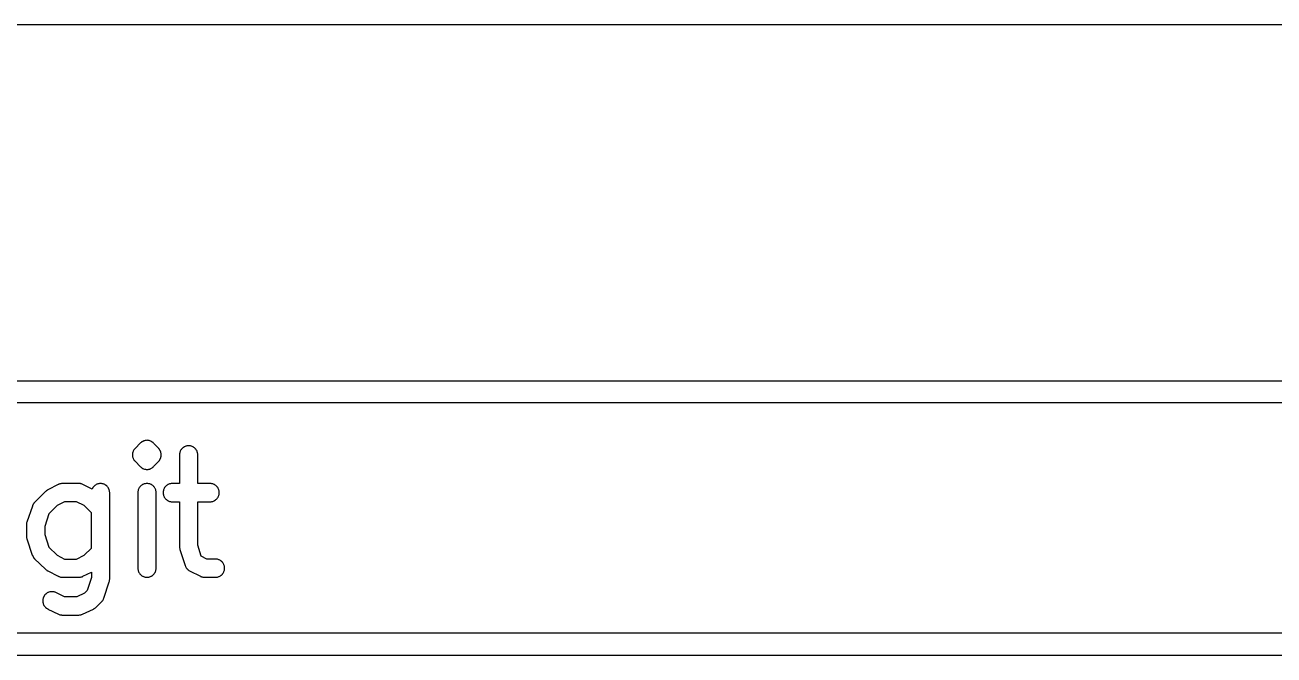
# Model space of a CAD drawing. Header units: inches. Extents: x -0.5 to 10, y -2.4 to 3.9.
# Drawn here: x 1.3681 to 1.7582, y -2.3883 to -2.1915 of the extents above; entities that cross this region are included whole.
import ezdxf

# ---------------------------------------------------------------- set-up
doc = ezdxf.new("R2010")
doc.units = ezdxf.units.IN

msp = doc.modelspace()

# ---------------------------------------------------------------- linework, layer by layer
for points in [[(2.40585, -2.30265), (2.40585, -2.19145), (0.60965, -2.19145), (0.60965, -2.30265)], [(0.60965, -2.30955), (0.60965, -2.38145), (4.96205, -2.38145), (4.96205, -2.30955)], [(1.402468, -2.323803), (1.402313, -2.323973), (1.402298, -2.32399), (1.402282, -2.324011), (1.402144, -2.324197), (1.402132, -2.324214), (1.402117, -2.324237), (1.401999, -2.324435), (1.401987, -2.324456), (1.401975, -2.324478), (1.401877, -2.324687), (1.401867, -2.324708), (1.401858, -2.324732), (1.40178, -2.324949), (1.401773, -2.32497), (1.401766, -2.324996), (1.40171, -2.32522), (1.401704, -2.325245), (1.401701, -2.325268), (1.401667, -2.325496), (1.401664, -2.325519), (1.401662, -2.325545), (1.401651, -2.325775), (1.40165, -2.3258), (1.401651, -2.325825), (1.401662, -2.326055), (1.401664, -2.326081), (1.401667, -2.326104), (1.401701, -2.326332), (1.401704, -2.326355), (1.40171, -2.32638), (1.401766, -2.326604), (1.401773, -2.32663), (1.40178, -2.326651), (1.401858, -2.326868), (1.401867, -2.326892), (1.401877, -2.326913), (1.401975, -2.327122), (1.401987, -2.327144), (1.401999, -2.327165), (1.402117, -2.327363), (1.402132, -2.327386), (1.402144, -2.327403), (1.402282, -2.327589), (1.402298, -2.32761), (1.402313, -2.327627), (1.402468, -2.327797), (1.402475, -2.327805), (1.402485, -2.327815), (1.404185, -2.329515), (1.4042, -2.32953), (1.404203, -2.329532), (1.404377, -2.32969), (1.404398, -2.329708), (1.404398, -2.329708), (1.404416, -2.329722), (1.404605, -2.329861), (1.404626, -2.329876), (1.404647, -2.329889), (1.404849, -2.330009), (1.404872, -2.330022), (1.404893, -2.330032), (1.405106, -2.330131), (1.405126, -2.33014), (1.405153, -2.33015), (1.405375, -2.330227), (1.405395, -2.330234), (1.405395, -2.330234), (1.405423, -2.330241), (1.405651, -2.330296), (1.405673, -2.330301), (1.4057, -2.330305), (1.405933, -2.330337), (1.405961, -2.33034), (1.405961, -2.33034), (1.405983, -2.330341), (1.406218, -2.330349), (1.406241, -2.33035), (1.406268, -2.330349), (1.406503, -2.330333), (1.40653, -2.330331), (1.406552, -2.330328), (1.406784, -2.330289), (1.406807, -2.330285), (1.406807, -2.330285), (1.406833, -2.330278), (1.40706, -2.330217), (1.407082, -2.33021), (1.407083, -2.33021), (1.407108, -2.330201), (1.407327, -2.330117), (1.40735, -2.330108), (1.407373, -2.330097), (1.407583, -2.329991), (1.407604, -2.32998), (1.407626, -2.329967), (1.407825, -2.329841), (1.407846, -2.329827), (1.407846, -2.329827), (1.407866, -2.329812), (1.408051, -2.329667), (1.408072, -2.329649), (1.408088, -2.329634), (1.408258, -2.329471), (1.408265, -2.329464), (1.408275, -2.329453), (1.409875, -2.327753), (1.409884, -2.327744), (1.409892, -2.327735), (1.410045, -2.327554), (1.410062, -2.327534), (1.410062, -2.327534), (1.410076, -2.327514), (1.41021, -2.32732), (1.410223, -2.3273), (1.410237, -2.327277), (1.410351, -2.32707), (1.410362, -2.327048), (1.410373, -2.327025), (1.410466, -2.326807), (1.410474, -2.326786), (1.410483, -2.32676), (1.410553, -2.326534), (1.41056, -2.32651), (1.410566, -2.326485), (1.410613, -2.326254), (1.410618, -2.326228), (1.410618, -2.326228), (1.410621, -2.326204), (1.410644, -2.325969), (1.410646, -2.325943), (1.410646, -2.325943), (1.410647, -2.325918), (1.410647, -2.325682), (1.410646, -2.325657), (1.410646, -2.325657), (1.410644, -2.325631), (1.410621, -2.325396), (1.410618, -2.325372), (1.410618, -2.325372), (1.410613, -2.325346), (1.410566, -2.325115), (1.41056, -2.32509), (1.410553, -2.325066), (1.410483, -2.32484), (1.410474, -2.324814), (1.410466, -2.324793), (1.410373, -2.324575), (1.410362, -2.324552), (1.410351, -2.32453), (1.410237, -2.324323), (1.410223, -2.3243), (1.41021, -2.32428), (1.410076, -2.324086), (1.410062, -2.324066), (1.410062, -2.324066), (1.410045, -2.324046), (1.409892, -2.323865), (1.409884, -2.323856), (1.409875, -2.323847), (1.408275, -2.322147), (1.408265, -2.322136), (1.408258, -2.322129), (1.408088, -2.321966), (1.408072, -2.321951), (1.408051, -2.321933), (1.407866, -2.321788), (1.407846, -2.321773), (1.407846, -2.321773), (1.407825, -2.321759), (1.407626, -2.321633), (1.407604, -2.32162), (1.407583, -2.321609), (1.407373, -2.321503), (1.40735, -2.321492), (1.407327, -2.321483), (1.407108, -2.321399), (1.407083, -2.32139), (1.407082, -2.32139), (1.40706, -2.321383), (1.406833, -2.321322), (1.406807, -2.321315), (1.406807, -2.321315), (1.406784, -2.321311), (1.406552, -2.321272), (1.40653, -2.321269), (1.406503, -2.321267), (1.406268, -2.321251), (1.406241, -2.32125), (1.406218, -2.321251), (1.405983, -2.321259), (1.405961, -2.32126), (1.405961, -2.32126), (1.405933, -2.321263), (1.4057, -2.321295), (1.405673, -2.321299), (1.405651, -2.321304), (1.405423, -2.321359), (1.405395, -2.321366), (1.405395, -2.321366), (1.405375, -2.321373), (1.405153, -2.32145), (1.405126, -2.32146), (1.405106, -2.321469), (1.404893, -2.321568), (1.404872, -2.321578), (1.404849, -2.321591), (1.404647, -2.321711), (1.404626, -2.321724), (1.404605, -2.321739), (1.404416, -2.321878), (1.404398, -2.321892), (1.404398, -2.321892), (1.404377, -2.32191), (1.404203, -2.322068), (1.4042, -2.32207), (1.404185, -2.322085), (1.402485, -2.323785), (1.402475, -2.323795)], [(1.41635, -2.34045), (1.41635, -2.3545), (1.41635, -2.35451), (1.416351, -2.354526), (1.416363, -2.354768), (1.416365, -2.354795), (1.416365, -2.354795), (1.416368, -2.354819), (1.416406, -2.355059), (1.416411, -2.355088), (1.416411, -2.355088), (1.416416, -2.355109), (1.416478, -2.355344), (1.41648, -2.355351), (1.416486, -2.355369), (1.418086, -2.360369), (1.418088, -2.360377), (1.418094, -2.360392), (1.418176, -2.360611), (1.418185, -2.360632), (1.418196, -2.360657), (1.4183, -2.360867), (1.418312, -2.360891), (1.418324, -2.36091), (1.418448, -2.361109), (1.418462, -2.361129), (1.418462, -2.361129), (1.418477, -2.36115), (1.41862, -2.361335), (1.418633, -2.361351), (1.418652, -2.361373), (1.418813, -2.361543), (1.418831, -2.36156), (1.418849, -2.361577), (1.419027, -2.36173), (1.419042, -2.361744), (1.419066, -2.361761), (1.419257, -2.361896), (1.419275, -2.361907), (1.419275, -2.361907), (1.419299, -2.361922), (1.419503, -2.362037), (1.419517, -2.362045), (1.419525, -2.362049), (1.422925, -2.363749), (1.422934, -2.363753), (1.422946, -2.363759), (1.423146, -2.363847), (1.423164, -2.363855), (1.423189, -2.363864), (1.423395, -2.363934), (1.423414, -2.36394), (1.42344, -2.363946), (1.423652, -2.363996), (1.423675, -2.364001), (1.423697, -2.364005), (1.423913, -2.364035), (1.423934, -2.364038), (1.423959, -2.364039), (1.424177, -2.364049), (1.424189, -2.36405), (1.4242, -2.36405), (1.4276, -2.36405), (1.42761, -2.36405), (1.427625, -2.364049), (1.427855, -2.364038), (1.427881, -2.364036), (1.427904, -2.364033), (1.428132, -2.363999), (1.428155, -2.363996), (1.42818, -2.36399), (1.428404, -2.363934), (1.42843, -2.363927), (1.428451, -2.36392), (1.428668, -2.363842), (1.428692, -2.363833), (1.428713, -2.363823), (1.428922, -2.363725), (1.428944, -2.363713), (1.428965, -2.363701), (1.429163, -2.363583), (1.429186, -2.363568), (1.429203, -2.363556), (1.429389, -2.363418), (1.42941, -2.363402), (1.429427, -2.363387), (1.429597, -2.363232), (1.429615, -2.363215), (1.429632, -2.363197), (1.429787, -2.363027), (1.429802, -2.36301), (1.429818, -2.362989), (1.429956, -2.362803), (1.429968, -2.362786), (1.429983, -2.362763), (1.430101, -2.362565), (1.430113, -2.362544), (1.430125, -2.362522), (1.430223, -2.362313), (1.430233, -2.362292), (1.430242, -2.362268), (1.43032, -2.362051), (1.430327, -2.36203), (1.430334, -2.362004), (1.43039, -2.36178), (1.430396, -2.361755), (1.430399, -2.361732), (1.430433, -2.361504), (1.430436, -2.361481), (1.430438, -2.361455), (1.430449, -2.361225), (1.43045, -2.3612), (1.430449, -2.361175), (1.430438, -2.360945), (1.430436, -2.360919), (1.430433, -2.360896), (1.430399, -2.360668), (1.430396, -2.360645), (1.43039, -2.36062), (1.430334, -2.360396), (1.430327, -2.36037), (1.43032, -2.360349), (1.430242, -2.360132), (1.430233, -2.360108), (1.430223, -2.360087), (1.430125, -2.359878), (1.430113, -2.359856), (1.430101, -2.359835), (1.429983, -2.359637), (1.429968, -2.359614), (1.429956, -2.359597), (1.429818, -2.359411), (1.429802, -2.35939), (1.429787, -2.359373), (1.429632, -2.359203), (1.429615, -2.359185), (1.429597, -2.359168), (1.429427, -2.359013), (1.42941, -2.358998), (1.429389, -2.358982), (1.429203, -2.358844), (1.429186, -2.358832), (1.429163, -2.358817), (1.428965, -2.358699), (1.428944, -2.358687), (1.428922, -2.358675), (1.428713, -2.358577), (1.428692, -2.358567), (1.428668, -2.358558), (1.428451, -2.35848), (1.42843, -2.358473), (1.428404, -2.358466), (1.42818, -2.35841), (1.428155, -2.358404), (1.428132, -2.358401), (1.427904, -2.358367), (1.427881, -2.358364), (1.427855, -2.358362), (1.427625, -2.358351), (1.42761, -2.35835), (1.4276, -2.35835), (1.424873, -2.35835), (1.423148, -2.357488), (1.42205, -2.354055), (1.42205, -2.34045), (1.4259, -2.34045), (1.42591, -2.34045), (1.425925, -2.340449), (1.426155, -2.340438), (1.426181, -2.340436), (1.426204, -2.340433), (1.426432, -2.340399), (1.426455, -2.340396), (1.42648, -2.34039), (1.426704, -2.340334), (1.42673, -2.340327), (1.426751, -2.34032), (1.426968, -2.340242), (1.426992, -2.340233), (1.427013, -2.340223), (1.427222, -2.340125), (1.427244, -2.340113), (1.427265, -2.340101), (1.427463, -2.339983), (1.427486, -2.339968), (1.427503, -2.339956), (1.427689, -2.339818), (1.42771, -2.339802), (1.427727, -2.339787), (1.427897, -2.339632), (1.427915, -2.339615), (1.427932, -2.339597), (1.428087, -2.339427), (1.428102, -2.33941), (1.428118, -2.339389), (1.428256, -2.339203), (1.428268, -2.339186), (1.428283, -2.339163), (1.428401, -2.338965), (1.428413, -2.338944), (1.428425, -2.338922), (1.428523, -2.338713), (1.428533, -2.338692), (1.428542, -2.338668), (1.42862, -2.338451), (1.428627, -2.33843), (1.428634, -2.338404), (1.42869, -2.33818), (1.428696, -2.338155), (1.428699, -2.338132), (1.428733, -2.337904), (1.428736, -2.337881), (1.428738, -2.337855), (1.428749, -2.337625), (1.42875, -2.3376), (1.428749, -2.337575), (1.428738, -2.337345), (1.428736, -2.337319), (1.428733, -2.337296), (1.428699, -2.337068), (1.428696, -2.337045), (1.42869, -2.33702), (1.428634, -2.336796), (1.428627, -2.33677), (1.42862, -2.336749), (1.428542, -2.336532), (1.428533, -2.336508), (1.428523, -2.336487), (1.428425, -2.336278), (1.428413, -2.336256), (1.428401, -2.336235), (1.428283, -2.336037), (1.428268, -2.336014), (1.428256, -2.335997), (1.428118, -2.335811), (1.428102, -2.33579), (1.428087, -2.335773), (1.427932, -2.335603), (1.427915, -2.335585), (1.427897, -2.335568), (1.427727, -2.335413), (1.42771, -2.335398), (1.427689, -2.335382), (1.427503, -2.335244), (1.427486, -2.335232), (1.427463, -2.335217), (1.427265, -2.335099), (1.427244, -2.335087), (1.427222, -2.335075), (1.427013, -2.334977), (1.426992, -2.334967), (1.426968, -2.334958), (1.426751, -2.33488), (1.42673, -2.334873), (1.426704, -2.334866), (1.42648, -2.33481), (1.426455, -2.334804), (1.426432, -2.334801), (1.426204, -2.334767), (1.426181, -2.334764), (1.426155, -2.334762), (1.425925, -2.334751), (1.42591, -2.33475), (1.4259, -2.33475), (1.42205, -2.33475), (1.42205, -2.3258), (1.42205, -2.32579), (1.422049, -2.325775), (1.422038, -2.325545), (1.422036, -2.325519), (1.422033, -2.325496), (1.421999, -2.325268), (1.421996, -2.325245), (1.42199, -2.32522), (1.421934, -2.324996), (1.421927, -2.32497), (1.42192, -2.324949), (1.421842, -2.324732), (1.421833, -2.324708), (1.421823, -2.324687), (1.421725, -2.324478), (1.421713, -2.324456), (1.421701, -2.324435), (1.421583, -2.324237), (1.421568, -2.324214), (1.421556, -2.324197), (1.421418, -2.324011), (1.421402, -2.32399), (1.421387, -2.323973), (1.421232, -2.323803), (1.421215, -2.323785), (1.421197, -2.323768), (1.421027, -2.323613), (1.42101, -2.323598), (1.420989, -2.323582), (1.420803, -2.323444), (1.420786, -2.323432), (1.420763, -2.323417), (1.420565, -2.323299), (1.420544, -2.323287), (1.420522, -2.323275), (1.420313, -2.323177), (1.420292, -2.323167), (1.420268, -2.323158), (1.420051, -2.32308), (1.42003, -2.323073), (1.420004, -2.323066), (1.41978, -2.32301), (1.419755, -2.323004), (1.419732, -2.323001), (1.419504, -2.322967), (1.419481, -2.322964), (1.419455, -2.322962), (1.419225, -2.322951), (1.4192, -2.32295), (1.419175, -2.322951), (1.418945, -2.322962), (1.418919, -2.322964), (1.418896, -2.322967), (1.418668, -2.323001), (1.418645, -2.323004), (1.41862, -2.32301), (1.418396, -2.323066), (1.41837, -2.323073), (1.418349, -2.32308), (1.418132, -2.323158), (1.418108, -2.323167), (1.418087, -2.323177), (1.417878, -2.323275), (1.417856, -2.323287), (1.417835, -2.323299), (1.417637, -2.323417), (1.417614, -2.323432), (1.417597, -2.323444), (1.417411, -2.323582), (1.41739, -2.323598), (1.417373, -2.323613), (1.417203, -2.323768), (1.417185, -2.323785), (1.417168, -2.323803), (1.417013, -2.323973), (1.416998, -2.32399), (1.416982, -2.324011), (1.416844, -2.324197), (1.416832, -2.324214), (1.416817, -2.324237), (1.416699, -2.324435), (1.416687, -2.324456), (1.416675, -2.324478), (1.416577, -2.324687), (1.416567, -2.324708), (1.416558, -2.324732), (1.41648, -2.324949), (1.416473, -2.32497), (1.416466, -2.324996), (1.41641, -2.32522), (1.416404, -2.325245), (1.416401, -2.325268), (1.416367, -2.325496), (1.416364, -2.325519), (1.416362, -2.325545), (1.416351, -2.325775), (1.41635, -2.32579), (1.41635, -2.3258), (1.41635, -2.33475), (1.4141, -2.33475), (1.41409, -2.33475), (1.414075, -2.334751), (1.413845, -2.334762), (1.413819, -2.334764), (1.413796, -2.334767), (1.413568, -2.334801), (1.413545, -2.334804), (1.41352, -2.33481), (1.413296, -2.334866), (1.41327, -2.334873), (1.413249, -2.33488), (1.413032, -2.334958), (1.413008, -2.334967), (1.412987, -2.334977), (1.412778, -2.335075), (1.412756, -2.335087), (1.412735, -2.335099), (1.412537, -2.335217), (1.412514, -2.335232), (1.412497, -2.335244), (1.412311, -2.335382), (1.41229, -2.335398), (1.412273, -2.335413), (1.412103, -2.335568), (1.412085, -2.335585), (1.412068, -2.335603), (1.411913, -2.335773), (1.411898, -2.33579), (1.411882, -2.335811), (1.411744, -2.335997), (1.411732, -2.336014), (1.411717, -2.336037), (1.411599, -2.336235), (1.411587, -2.336256), (1.411575, -2.336278), (1.411477, -2.336487), (1.411467, -2.336508), (1.411458, -2.336532), (1.41138, -2.336749), (1.411373, -2.33677), (1.411366, -2.336796), (1.41131, -2.33702), (1.411304, -2.337045), (1.411301, -2.337068), (1.411267, -2.337296), (1.411264, -2.337319), (1.411262, -2.337345), (1.411251, -2.337575), (1.41125, -2.3376), (1.411251, -2.337625), (1.411262, -2.337855), (1.411264, -2.337881), (1.411267, -2.337904), (1.411301, -2.338132), (1.411304, -2.338155), (1.41131, -2.33818), (1.411366, -2.338404), (1.411373, -2.33843), (1.41138, -2.338451), (1.411458, -2.338668), (1.411467, -2.338692), (1.411477, -2.338713), (1.411575, -2.338922), (1.411587, -2.338944), (1.411599, -2.338965), (1.411717, -2.339163), (1.411732, -2.339186), (1.411744, -2.339203), (1.411882, -2.339389), (1.411898, -2.33941), (1.411913, -2.339427), (1.412068, -2.339597), (1.412085, -2.339615), (1.412103, -2.339632), (1.412273, -2.339787), (1.41229, -2.339802), (1.412311, -2.339818), (1.412497, -2.339956), (1.412514, -2.339968), (1.412537, -2.339983), (1.412735, -2.340101), (1.412756, -2.340113), (1.412778, -2.340125), (1.412987, -2.340223), (1.413008, -2.340233), (1.413032, -2.340242), (1.413249, -2.34032), (1.41327, -2.340327), (1.413296, -2.340334), (1.41352, -2.34039), (1.413545, -2.340396), (1.413568, -2.340399), (1.413796, -2.340433), (1.413819, -2.340436), (1.413845, -2.340438), (1.414075, -2.340449), (1.41409, -2.34045), (1.4141, -2.34045)], [(1.389071, -2.336499), (1.386175, -2.335051), (1.386166, -2.335047), (1.386154, -2.335041), (1.385954, -2.334953), (1.385936, -2.334945), (1.385911, -2.334936), (1.385705, -2.334866), (1.385686, -2.33486), (1.38566, -2.334854), (1.385448, -2.334804), (1.385425, -2.334799), (1.385403, -2.334795), (1.385187, -2.334765), (1.385166, -2.334762), (1.385141, -2.334761), (1.384923, -2.334751), (1.384911, -2.33475), (1.3849, -2.33475), (1.3798, -2.33475), (1.37979, -2.33475), (1.379776, -2.334751), (1.379553, -2.334761), (1.37953, -2.334763), (1.379506, -2.334766), (1.379284, -2.334797), (1.379262, -2.334801), (1.379238, -2.334806), (1.379021, -2.334859), (1.378996, -2.334866), (1.378975, -2.334873), (1.378764, -2.334946), (1.378744, -2.334953), (1.37872, -2.334963), (1.378516, -2.335056), (1.378504, -2.335062), (1.378495, -2.335066), (1.375195, -2.336766), (1.375181, -2.336774), (1.375172, -2.336779), (1.374963, -2.336901), (1.37494, -2.336915), (1.37494, -2.336915), (1.374919, -2.336929), (1.374724, -2.337072), (1.374703, -2.337088), (1.374703, -2.337088), (1.374684, -2.337105), (1.374503, -2.337267), (1.3745, -2.337271), (1.374485, -2.337285), (1.371085, -2.340685), (1.371074, -2.340696), (1.371069, -2.340701), (1.370924, -2.34086), (1.370911, -2.340875), (1.370895, -2.340895), (1.370765, -2.341067), (1.370751, -2.341086), (1.370739, -2.341104), (1.370625, -2.341287), (1.370614, -2.341306), (1.370603, -2.341327), (1.370507, -2.341519), (1.370496, -2.341542), (1.370488, -2.341561), (1.37041, -2.341761), (1.370406, -2.341769), (1.370402, -2.341783), (1.368702, -2.346783), (1.368697, -2.346796), (1.368694, -2.346809), (1.368624, -2.347056), (1.368617, -2.347086), (1.368617, -2.347086), (1.368613, -2.347109), (1.368571, -2.347362), (1.368567, -2.347394), (1.368567, -2.347394), (1.368565, -2.347416), (1.368551, -2.347673), (1.36855, -2.347691), (1.36855, -2.3477), (1.36855, -2.3511), (1.36855, -2.351109), (1.368551, -2.351127), (1.368564, -2.351378), (1.368567, -2.351408), (1.368567, -2.351408), (1.36857, -2.351432), (1.36861, -2.35168), (1.368616, -2.351708), (1.368616, -2.351708), (1.368622, -2.351733), (1.368688, -2.351976), (1.368691, -2.351984), (1.368696, -2.352001), (1.370396, -2.357101), (1.370399, -2.357111), (1.370404, -2.357124), (1.370486, -2.357333), (1.370495, -2.357355), (1.370505, -2.357377), (1.370606, -2.357578), (1.370618, -2.3576), (1.370629, -2.35762), (1.370749, -2.35781), (1.370762, -2.35783), (1.370776, -2.357849), (1.370914, -2.358027), (1.370929, -2.358046), (1.370945, -2.358064), (1.371098, -2.358228), (1.37111, -2.35824), (1.371115, -2.358245), (1.374515, -2.361545), (1.374525, -2.361555), (1.374533, -2.361562), (1.374706, -2.361714), (1.374726, -2.361731), (1.374745, -2.361745), (1.374932, -2.361879), (1.374953, -2.361893), (1.374974, -2.361906), (1.375173, -2.362022), (1.37518, -2.362026), (1.375195, -2.362034), (1.378495, -2.363734), (1.378504, -2.363738), (1.378516, -2.363744), (1.37872, -2.363837), (1.378744, -2.363847), (1.378764, -2.363854), (1.378975, -2.363927), (1.378996, -2.363934), (1.379021, -2.363941), (1.379238, -2.363994), (1.379262, -2.363999), (1.379284, -2.364003), (1.379506, -2.364034), (1.37953, -2.364037), (1.379553, -2.364039), (1.379776, -2.364049), (1.37979, -2.36405), (1.3798, -2.36405), (1.3849, -2.36405), (1.384911, -2.36405), (1.384923, -2.364049), (1.385141, -2.364039), (1.385166, -2.364038), (1.385187, -2.364035), (1.385403, -2.364005), (1.385425, -2.364001), (1.385448, -2.363996), (1.38566, -2.363946), (1.385686, -2.36394), (1.385705, -2.363934), (1.385911, -2.363864), (1.385936, -2.363855), (1.385954, -2.363847), (1.386154, -2.363759), (1.386166, -2.363753), (1.386175, -2.363749), (1.38885, -2.362411), (1.38885, -2.364138), (1.387509, -2.36816), (1.386636, -2.369033), (1.384263, -2.37015), (1.380454, -2.37015), (1.377743, -2.368836), (1.377732, -2.36883), (1.377721, -2.368825), (1.377509, -2.368735), (1.377482, -2.368724), (1.377463, -2.368718), (1.377243, -2.368649), (1.37722, -2.368643), (1.377195, -2.368637), (1.37697, -2.368589), (1.376944, -2.368585), (1.376921, -2.368582), (1.376692, -2.368557), (1.376669, -2.368555), (1.376643, -2.368554), (1.376412, -2.368552), (1.376387, -2.368552), (1.376363, -2.368554), (1.376133, -2.368574), (1.376112, -2.368577), (1.376085, -2.368581), (1.375858, -2.368624), (1.375835, -2.368629), (1.375811, -2.368635), (1.375589, -2.3687), (1.375563, -2.368709), (1.375543, -2.368716), (1.375329, -2.368802), (1.375307, -2.368812), (1.375284, -2.368823), (1.37508, -2.36893), (1.375058, -2.368942), (1.375038, -2.368954), (1.374845, -2.369081), (1.374825, -2.369094), (1.374805, -2.369109), (1.374625, -2.369254), (1.374609, -2.369268), (1.374589, -2.369287), (1.374424, -2.369448), (1.374406, -2.369467), (1.374391, -2.369484), (1.374243, -2.369661), (1.374227, -2.36968), (1.374213, -2.3697), (1.374083, -2.369891), (1.374069, -2.369913), (1.374057, -2.369932), (1.373947, -2.370135), (1.373934, -2.370159), (1.373925, -2.370179), (1.373835, -2.370391), (1.373824, -2.370418), (1.373818, -2.370437), (1.373749, -2.370657), (1.373743, -2.37068), (1.373737, -2.370705), (1.373689, -2.37093), (1.373685, -2.370956), (1.373682, -2.370979), (1.373657, -2.371208), (1.373655, -2.371231), (1.373654, -2.371257), (1.373652, -2.371488), (1.373652, -2.371513), (1.373654, -2.371537), (1.373674, -2.371767), (1.373677, -2.371788), (1.373681, -2.371815), (1.373724, -2.372042), (1.373729, -2.372065), (1.373735, -2.372089), (1.3738, -2.372311), (1.373809, -2.372337), (1.373816, -2.372357), (1.373902, -2.372571), (1.373912, -2.372593), (1.373923, -2.372616), (1.37403, -2.37282), (1.374042, -2.372842), (1.374054, -2.372862), (1.374181, -2.373055), (1.374194, -2.373075), (1.374209, -2.373095), (1.374354, -2.373275), (1.374368, -2.373291), (1.374387, -2.373311), (1.374548, -2.373476), (1.374567, -2.373494), (1.374584, -2.373509), (1.374761, -2.373657), (1.37478, -2.373673), (1.3748, -2.373687), (1.374991, -2.373817), (1.375013, -2.373831), (1.375032, -2.373843), (1.375235, -2.373953), (1.375251, -2.373962), (1.375257, -2.373964), (1.378557, -2.375564), (1.378565, -2.375568), (1.378577, -2.375574), (1.378772, -2.375658), (1.378792, -2.375666), (1.378814, -2.375674), (1.379016, -2.37574), (1.379038, -2.375746), (1.379059, -2.375752), (1.379266, -2.375799), (1.379289, -2.375804), (1.37931, -2.375807), (1.379521, -2.375836), (1.379544, -2.375838), (1.379566, -2.37584), (1.379777, -2.375849), (1.379789, -2.37585), (1.3798, -2.37585), (1.3849, -2.37585), (1.384918, -2.37585), (1.384927, -2.375849), (1.385185, -2.375835), (1.385212, -2.375833), (1.385212, -2.375833), (1.38524, -2.375829), (1.385495, -2.375787), (1.385522, -2.375781), (1.385522, -2.375781), (1.385548, -2.375775), (1.385797, -2.375705), (1.385821, -2.375697), (1.385821, -2.375697), (1.385849, -2.375687), (1.386088, -2.37559), (1.386102, -2.375584), (1.386114, -2.375579), (1.389514, -2.373979), (1.38952, -2.373976), (1.389533, -2.373969), (1.389713, -2.373875), (1.389732, -2.373864), (1.38975, -2.373853), (1.389921, -2.373744), (1.389942, -2.37373), (1.389956, -2.373719), (1.390117, -2.373595), (1.390132, -2.373583), (1.39015, -2.373567), (1.3903, -2.37343), (1.390304, -2.373426), (1.390315, -2.373415), (1.392015, -2.371715), (1.392026, -2.371704), (1.392031, -2.371698), (1.392178, -2.371537), (1.392193, -2.37152), (1.392208, -2.371502), (1.392339, -2.371328), (1.392352, -2.371309), (1.392365, -2.37129), (1.392479, -2.371104), (1.392491, -2.371084), (1.392502, -2.371064), (1.392599, -2.370869), (1.392609, -2.370846), (1.392618, -2.370826), (1.392696, -2.370623), (1.392699, -2.370614), (1.392704, -2.370601), (1.394404, -2.365501), (1.394409, -2.365484), (1.394412, -2.365476), (1.394478, -2.365233), (1.394484, -2.365208), (1.394484, -2.365208), (1.39449, -2.36518), (1.39453, -2.364932), (1.394533, -2.364908), (1.394533, -2.364908), (1.394536, -2.364878), (1.394549, -2.364627), (1.39455, -2.364609), (1.39455, -2.3646), (1.39455, -2.3376), (1.39455, -2.33759), (1.394549, -2.337575), (1.394538, -2.337345), (1.394536, -2.337319), (1.394533, -2.337296), (1.394499, -2.337068), (1.394496, -2.337045), (1.39449, -2.33702), (1.394434, -2.336796), (1.394427, -2.33677), (1.39442, -2.336749), (1.394342, -2.336532), (1.394333, -2.336508), (1.394323, -2.336487), (1.394225, -2.336278), (1.394213, -2.336256), (1.394201, -2.336235), (1.394083, -2.336037), (1.394068, -2.336014), (1.394056, -2.335997), (1.393918, -2.335811), (1.393902, -2.33579), (1.393887, -2.335773), (1.393732, -2.335603), (1.393715, -2.335585), (1.393697, -2.335568), (1.393527, -2.335413), (1.39351, -2.335398), (1.393489, -2.335382), (1.393303, -2.335244), (1.393286, -2.335232), (1.393263, -2.335217), (1.393065, -2.335099), (1.393044, -2.335087), (1.393022, -2.335075), (1.392813, -2.334977), (1.392792, -2.334967), (1.392768, -2.334958), (1.392551, -2.33488), (1.39253, -2.334873), (1.392504, -2.334866), (1.39228, -2.33481), (1.392255, -2.334804), (1.392232, -2.334801), (1.392004, -2.334767), (1.391981, -2.334764), (1.391955, -2.334762), (1.391725, -2.334751), (1.3917, -2.33475), (1.391675, -2.334751), (1.391445, -2.334762), (1.391419, -2.334764), (1.391396, -2.334767), (1.391168, -2.334801), (1.391145, -2.334804), (1.39112, -2.33481), (1.390896, -2.334866), (1.39087, -2.334873), (1.390849, -2.33488), (1.390632, -2.334958), (1.390608, -2.334967), (1.390587, -2.334977), (1.390378, -2.335075), (1.390356, -2.335087), (1.390335, -2.335099), (1.390137, -2.335217), (1.390114, -2.335232), (1.390097, -2.335244), (1.389911, -2.335382), (1.38989, -2.335398), (1.389873, -2.335413), (1.389703, -2.335568), (1.389685, -2.335585), (1.389668, -2.335603), (1.389513, -2.335773), (1.389498, -2.33579), (1.389482, -2.335811), (1.389344, -2.335997), (1.389332, -2.336014), (1.389317, -2.336037), (1.389199, -2.336235), (1.389187, -2.336256), (1.389175, -2.336278), (1.389077, -2.336487)], [(1.40905, -2.3612), (1.40905, -2.3376), (1.40905, -2.33759), (1.409049, -2.337575), (1.409038, -2.337345), (1.409036, -2.337319), (1.409033, -2.337296), (1.408999, -2.337068), (1.408996, -2.337045), (1.40899, -2.33702), (1.408934, -2.336796), (1.408927, -2.33677), (1.40892, -2.336749), (1.408842, -2.336532), (1.408833, -2.336508), (1.408823, -2.336487), (1.408725, -2.336278), (1.408713, -2.336256), (1.408701, -2.336235), (1.408583, -2.336037), (1.408568, -2.336014), (1.408556, -2.335997), (1.408418, -2.335811), (1.408402, -2.33579), (1.408387, -2.335773), (1.408232, -2.335603), (1.408215, -2.335585), (1.408197, -2.335568), (1.408027, -2.335413), (1.40801, -2.335398), (1.407989, -2.335382), (1.407803, -2.335244), (1.407786, -2.335232), (1.407763, -2.335217), (1.407565, -2.335099), (1.407544, -2.335087), (1.407522, -2.335075), (1.407313, -2.334977), (1.407292, -2.334967), (1.407268, -2.334958), (1.407051, -2.33488), (1.40703, -2.334873), (1.407004, -2.334866), (1.40678, -2.33481), (1.406755, -2.334804), (1.406732, -2.334801), (1.406504, -2.334767), (1.406481, -2.334764), (1.406455, -2.334762), (1.406225, -2.334751), (1.4062, -2.33475), (1.406175, -2.334751), (1.405945, -2.334762), (1.405919, -2.334764), (1.405896, -2.334767), (1.405668, -2.334801), (1.405645, -2.334804), (1.40562, -2.33481), (1.405396, -2.334866), (1.40537, -2.334873), (1.405349, -2.33488), (1.405132, -2.334958), (1.405108, -2.334967), (1.405087, -2.334977), (1.404878, -2.335075), (1.404856, -2.335087), (1.404835, -2.335099), (1.404637, -2.335217), (1.404614, -2.335232), (1.404597, -2.335244), (1.404411, -2.335382), (1.40439, -2.335398), (1.404373, -2.335413), (1.404203, -2.335568), (1.404185, -2.335585), (1.404168, -2.335603), (1.404013, -2.335773), (1.403998, -2.33579), (1.403982, -2.335811), (1.403844, -2.335997), (1.403832, -2.336014), (1.403817, -2.336037), (1.403699, -2.336235), (1.403687, -2.336256), (1.403675, -2.336278), (1.403577, -2.336487), (1.403567, -2.336508), (1.403558, -2.336532), (1.40348, -2.336749), (1.403473, -2.33677), (1.403466, -2.336796), (1.40341, -2.33702), (1.403404, -2.337045), (1.403401, -2.337068), (1.403367, -2.337296), (1.403364, -2.337319), (1.403362, -2.337345), (1.403351, -2.337575), (1.40335, -2.33759), (1.40335, -2.3376), (1.40335, -2.3612), (1.40335, -2.36121), (1.403351, -2.361225), (1.403362, -2.361455), (1.403364, -2.361481), (1.403367, -2.361504), (1.403401, -2.361732), (1.403404, -2.361755), (1.40341, -2.36178), (1.403466, -2.362004), (1.403473, -2.36203), (1.40348, -2.362051), (1.403558, -2.362268), (1.403567, -2.362292), (1.403577, -2.362313), (1.403675, -2.362522), (1.403687, -2.362544), (1.403699, -2.362565), (1.403817, -2.362763), (1.403832, -2.362786), (1.403844, -2.362803), (1.403982, -2.362989), (1.403998, -2.36301), (1.404013, -2.363027), (1.404168, -2.363197), (1.404185, -2.363215), (1.404203, -2.363232), (1.404373, -2.363387), (1.40439, -2.363402), (1.404411, -2.363418), (1.404597, -2.363556), (1.404614, -2.363568), (1.404637, -2.363583), (1.404835, -2.363701), (1.404856, -2.363713), (1.404878, -2.363725), (1.405087, -2.363823), (1.405108, -2.363833), (1.405132, -2.363842), (1.405349, -2.36392), (1.40537, -2.363927), (1.405396, -2.363934), (1.40562, -2.36399), (1.405645, -2.363996), (1.405668, -2.363999), (1.405896, -2.364033), (1.405919, -2.364036), (1.405945, -2.364038), (1.406175, -2.364049), (1.4062, -2.36405), (1.406225, -2.364049), (1.406455, -2.364038), (1.406481, -2.364036), (1.406504, -2.364033), (1.406732, -2.363999), (1.406755, -2.363996), (1.40678, -2.36399), (1.407004, -2.363934), (1.40703, -2.363927), (1.407051, -2.36392), (1.407268, -2.363842), (1.407292, -2.363833), (1.407313, -2.363823), (1.407522, -2.363725), (1.407544, -2.363713), (1.407565, -2.363701), (1.407763, -2.363583), (1.407786, -2.363568), (1.407803, -2.363556), (1.407989, -2.363418), (1.40801, -2.363402), (1.408027, -2.363387), (1.408197, -2.363232), (1.408215, -2.363215), (1.408232, -2.363197), (1.408387, -2.363027), (1.408402, -2.36301), (1.408418, -2.362989), (1.408556, -2.362803), (1.408568, -2.362786), (1.408583, -2.362763), (1.408701, -2.362565), (1.408713, -2.362544), (1.408725, -2.362522), (1.408823, -2.362313), (1.408833, -2.362292), (1.408842, -2.362268), (1.40892, -2.362051), (1.408927, -2.36203), (1.408934, -2.362004), (1.40899, -2.36178), (1.408996, -2.361755), (1.408999, -2.361732), (1.409033, -2.361504), (1.409036, -2.361481), (1.409038, -2.361455), (1.409049, -2.361225), (1.40905, -2.36121)], [(1.386612, -2.341642), (1.384227, -2.34045), (1.380491, -2.34045), (1.378201, -2.34163), (1.375585, -2.344246), (1.37425, -2.348171), (1.37425, -2.350638), (1.375584, -2.354639), (1.378181, -2.35716), (1.380491, -2.35835), (1.384227, -2.35835), (1.386631, -2.357148), (1.38885, -2.354995), (1.38885, -2.343881)]]:
    msp.add_lwpolyline(points, close=True)
msp.add_lwpolyline([(-0.4567, -2.38835), (4.9655, -2.38835)])

doc.saveas('drawing.dxf')
